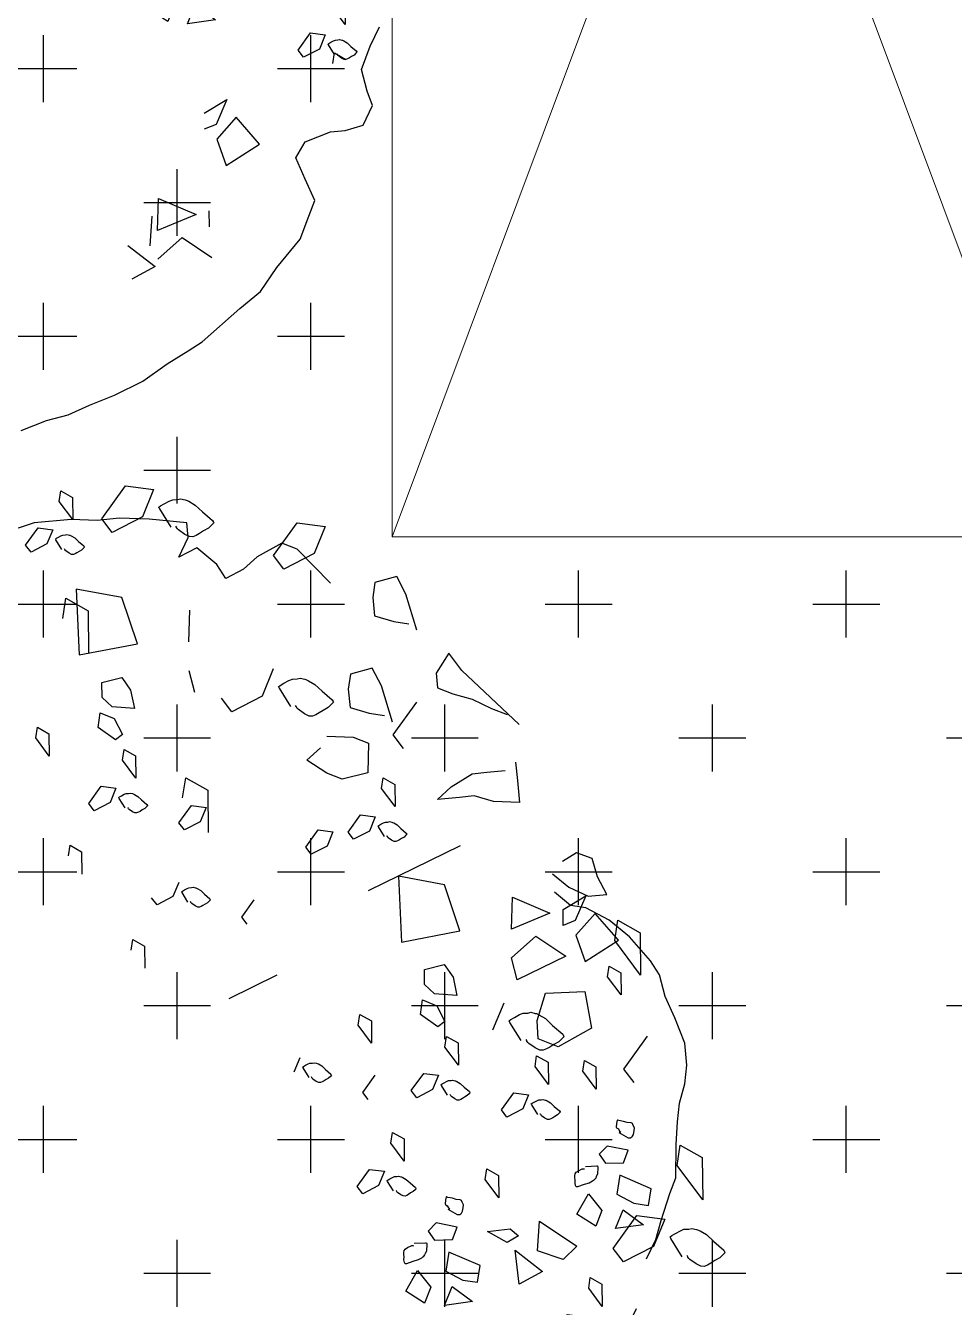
# Model space of a CAD drawing. Header units: metres. Extents: x 71066629 to 71645179, y 84793221 to 85208804.
# Drawn here: x 71286781 to 71292291, y 85117580 to 85125181 of the extents above; entities that cross this region are included whole.
import ezdxf

# ---------------------------------------------------------------- set-up
doc = ezdxf.new("R2010")
doc.units = ezdxf.units.M
doc.header["$LTSCALE"] = 1000
doc.layers.add('A_SITEP_PLANT', color=85, linetype='Continuous')
doc.layers.add('G-PLTG', color=105, linetype='Continuous')
doc.layers.add('G-PARG', color=35, linetype='Continuous', lineweight=13)

# ---------------------------------------------------------------- blocks, each defined once
blk = doc.blocks.new('A$C1F6C256B')
at = {"layer": 'A_SITEP_PLANT'}
for p, q in [((2401.5, 4975.2), (2407.9, 5017.7)), ((2401.5, 4975.2), (2407.9, 5017.7)), ((2407.9, 5017.7), (2453.7, 4991.5)), ((2407.9, 5017.7), (2453.7, 4991.5)), ((2570, 4906.8), (2663.7, 5037.1)), ((2570, 4906.8), (2663.7, 5037.1)), ((2663.7, 5037.1), (2774.4, 5022.2)), ((2663.7, 5037.1), (2774.4, 5022.2)), ((2774.4, 5022.2), (2730.3, 4915)), ((2774.4, 5022.2), (2730.3, 4915)), ((2454.9, 4903.8), (2401.5, 4975.2)), ((2454.9, 4903.8), (2401.5, 4975.2)), ((2453.7, 4991.5), (2454.9, 4903.8)), ((2453.7, 4991.5), (2454.9, 4903.8)), ((2268.6, 4803), (2317.7, 4871.6)), ((2268.6, 4803), (2317.7, 4871.6)), ((2317.7, 4871.6), (2376, 4863.6)), ((2317.7, 4871.6), (2376, 4863.6)), ((2610.8, 4853), (2570, 4906.8)), ((2610.8, 4853), (2570, 4906.8)), ((2730.3, 4915), (2610.8, 4853)), ((2730.3, 4915), (2610.8, 4853)), ((3249.2, 4761.2), (3342.7, 4891.5)), ((3249.2, 4761.2), (3342.7, 4891.5)), ((3342.7, 4891.5), (3453.4, 4876.6)), ((3342.7, 4891.5), (3453.4, 4876.6)), ((3453.4, 4876.6), (3409.5, 4769.4)), ((3453.4, 4876.6), (3409.5, 4769.4)), ((2376, 4863.6), (2352.9, 4807.3)), ((2376, 4863.6), (2352.9, 4807.3)), ((2290.1, 4775), (2268.6, 4803)), ((2290.1, 4775), (2268.6, 4803)), ((2352.9, 4807.3), (2290.1, 4775)), ((2352.9, 4807.3), (2290.1, 4775)), ((3409.5, 4769.4), (3289.7, 4707.8)), ((3409.5, 4769.4), (3289.7, 4707.8)), ((3289.7, 4707.8), (3249.2, 4761.2)), ((3289.7, 4707.8), (3249.2, 4761.2)), ((2468.5, 4628.5), (2480.3, 4368.5)), ((2649.6, 4595.2), (2468.5, 4628.5)), ((2468.5, 4628.5), (2480.3, 4368.5)), ((2649.6, 4595.2), (2468.5, 4628.5)), ((2416.1, 4512.4), (2428.2, 4592.6)), ((2416.1, 4512.4), (2428.2, 4592.6)), ((2428.2, 4592.6), (2515.3, 4543.4)), ((2428.2, 4592.6), (2515.3, 4543.4)), ((2710.6, 4412.9), (2649.6, 4595.2)), ((2710.6, 4412.9), (2649.6, 4595.2)), ((2515.3, 4543.4), (2517.6, 4376)), ((2515.3, 4543.4), (2517.6, 4376)), ((2914.4, 4419.9), (2918.3, 4545.5)), ((2914.4, 4419.9), (2918.3, 4545.5)), ((2480.3, 4368.5), (2710.6, 4412.9)), ((2480.3, 4368.5), (2710.6, 4412.9)), ((3247.7, 4313.1), (3203.5, 4205.8)), ((3247.7, 4313.1), (3203.5, 4205.8)), ((2570.4, 4260), (2649.2, 4279.8)), ((2570.4, 4260), (2649.2, 4279.8)), ((2571.4, 4200.7), (2570.4, 4260)), ((2571.4, 4200.7), (2570.4, 4260)), ((2649.2, 4279.8), (2683.9, 4229.6)), ((2649.2, 4279.8), (2683.9, 4229.6)), ((2938, 4219.7), (2915.5, 4306.3)), ((2938, 4219.7), (2915.5, 4306.3)), ((2683.9, 4229.6), (2699.3, 4156.6)), ((2683.9, 4229.6), (2699.3, 4156.6)), ((3203.5, 4205.8), (3084, 4143.9)), ((3203.5, 4205.8), (3084, 4143.9)), ((2611, 4163.3), (2571.4, 4200.7)), ((2611, 4163.3), (2571.4, 4200.7)), ((2699.3, 4156.6), (2611, 4163.3)), ((2699.3, 4156.6), (2611, 4163.3)), ((3084, 4143.9), (3043.2, 4197.7)), ((3084, 4143.9), (3043.2, 4197.7)), ((3722.5, 4052.1), (3815.9, 4182.3)), ((3722.5, 4052.1), (3815.9, 4182.3)), ((2555, 4081.9), (2562.8, 4140.1)), ((2555, 4081.9), (2562.8, 4140.1)), ((2562.8, 4140.1), (2619.2, 4116.8)), ((2562.8, 4140.1), (2619.2, 4116.8)), ((2619.2, 4116.8), (2651.5, 4054.2)), ((2619.2, 4116.8), (2651.5, 4054.2)), ((2308.6, 4040.5), (2314.9, 4082.6)), ((2308.6, 4040.5), (2314.9, 4082.6)), ((2314.9, 4082.6), (2360.8, 4056.6)), ((2314.9, 4082.6), (2360.8, 4056.6)), ((2360.8, 4056.6), (2361.9, 3968.7)), ((2360.8, 4056.6), (2361.9, 3968.7)), ((2623.5, 4032.8), (2555, 4081.9)), ((2623.5, 4032.8), (2555, 4081.9)), ((2651.5, 4054.2), (2623.5, 4032.8)), ((2651.5, 4054.2), (2623.5, 4032.8)), ((2361.9, 3968.7), (2308.6, 4040.5)), ((2361.9, 3968.7), (2308.6, 4040.5)), ((3763, 3998.6), (3722.5, 4052.1)), ((3763, 3998.6), (3722.5, 4052.1)), ((2651.4, 3953.2), (2657.9, 3995.3)), ((2651.4, 3953.2), (2657.9, 3995.3)), ((2704.8, 3881.6), (2651.4, 3953.2)), ((2704.8, 3881.6), (2651.4, 3953.2)), ((2657.9, 3995.3), (2703.6, 3969.5)), ((2657.9, 3995.3), (2703.6, 3969.5)), ((2703.6, 3969.5), (2704.8, 3881.6)), ((2703.6, 3969.5), (2704.8, 3881.6)), ((2889.3, 3803.2), (2901.5, 3883.4)), ((2889.3, 3803.2), (2901.5, 3883.4)), ((2901.5, 3883.4), (2988.6, 3834.2)), ((2901.5, 3883.4), (2988.6, 3834.2)), ((3676.6, 3840.2), (3683.1, 3882.8)), ((3676.6, 3840.2), (3683.1, 3882.8)), ((3683.1, 3882.8), (3728.9, 3856.5)), ((3683.1, 3882.8), (3728.9, 3856.5)), ((3728.9, 3856.5), (3730, 3768.8)), ((3728.9, 3856.5), (3730, 3768.8)), ((2518.5, 3781), (2567.7, 3849.4)), ((2518.5, 3781), (2567.7, 3849.4)), ((2567.7, 3849.4), (2625.8, 3841.6)), ((2567.7, 3849.4), (2625.8, 3841.6)), ((2625.8, 3841.6), (2602.7, 3785.3)), ((2625.8, 3841.6), (2602.7, 3785.3)), ((2988.6, 3834.2), (2990.9, 3666.8)), ((2988.6, 3834.2), (2990.9, 3666.8)), ((3730, 3768.8), (3676.6, 3840.2)), ((3730, 3768.8), (3676.6, 3840.2)), ((2539.9, 3752.8), (2518.5, 3781)), ((2539.9, 3752.8), (2518.5, 3781)), ((2602.7, 3785.3), (2539.9, 3752.8)), ((2602.7, 3785.3), (2539.9, 3752.8)), ((2875.1, 3704.6), (2924.2, 3773)), ((2875.1, 3704.6), (2924.2, 3773)), ((2924.2, 3773), (2982.3, 3765.2)), ((2924.2, 3773), (2982.3, 3765.2)), ((2982.3, 3765.2), (2959.3, 3708.9)), ((2982.3, 3765.2), (2959.3, 3708.9)), ((2896.4, 3676.6), (2875.1, 3704.6)), ((2896.4, 3676.6), (2875.1, 3704.6)), ((2959.3, 3708.9), (2896.4, 3676.6)), ((2959.3, 3708.9), (2896.4, 3676.6)), ((3543.7, 3668.1), (3592.8, 3736.7)), ((3543.7, 3668.1), (3592.8, 3736.7)), ((3592.8, 3736.7), (3651.2, 3728.7)), ((3592.8, 3736.7), (3651.2, 3728.7)), ((3651.2, 3728.7), (3628, 3672.4)), ((3651.2, 3728.7), (3628, 3672.4)), ((3376.8, 3608.9), (3425.9, 3677.3)), ((3376.8, 3608.9), (3425.9, 3677.3)), ((3425.9, 3677.3), (3484, 3669.5)), ((3425.9, 3677.3), (3484, 3669.5)), ((3484, 3669.5), (3460.9, 3613.1)), ((3484, 3669.5), (3460.9, 3613.1)), ((3565.2, 3640), (3543.7, 3668.1)), ((3565.2, 3640), (3543.7, 3668.1)), ((3628, 3672.4), (3565.2, 3640)), ((3628, 3672.4), (3565.2, 3640)), ((2437.7, 3574), (2444.1, 3616.1)), ((2437.7, 3574), (2444.1, 3616.1)), ((2444.1, 3616.1), (2489.8, 3590.2)), ((2444.1, 3616.1), (2489.8, 3590.2)), ((3398.1, 3580.8), (3376.8, 3608.9)), ((3398.1, 3580.8), (3376.8, 3608.9)), ((3460.9, 3613.1), (3398.1, 3580.8)), ((3460.9, 3613.1), (3398.1, 3580.8)), ((3987.2, 3613.9), (3623.4, 3436.5)), ((3987.2, 3613.9), (3623.4, 3436.5)), ((2489.8, 3590.2), (2491, 3502.3)), ((2489.8, 3590.2), (2491, 3502.3)), ((2874.3, 3469.3), (2851.1, 3413)), ((2874.3, 3469.3), (2851.1, 3413)), ((3924.7, 3460.3), (3743.6, 3493.6)), ((3924.7, 3460.3), (3743.6, 3493.6)), ((3743.6, 3493.6), (3755.4, 3233.5)), ((3743.6, 3493.6), (3755.4, 3233.5)), ((3985.7, 3278), (3924.7, 3460.3)), ((3985.7, 3278), (3924.7, 3460.3)), ((2788.4, 3380.5), (2767, 3408.7)), ((2788.4, 3380.5), (2767, 3408.7)), ((2851.1, 3413), (2788.4, 3380.5)), ((2851.1, 3413), (2788.4, 3380.5)), ((3123.6, 3332.3), (3172.7, 3400.7)), ((3123.6, 3332.3), (3172.7, 3400.7)), ((4189.5, 3284.9), (4193.4, 3410.6)), ((4189.5, 3284.9), (4193.4, 3410.6)), ((4193.4, 3410.6), (4342, 3347.6)), ((4193.4, 3410.6), (4342, 3347.6)), ((4393.8, 3362.6), (4484.4, 3416.5)), ((4393.8, 3362.6), (4484.4, 3416.5)), ((4484.4, 3416.5), (4442, 3318.2)), ((4484.4, 3416.5), (4442, 3318.2)), ((4342, 3347.6), (4189.5, 3284.9)), ((4342, 3347.6), (4189.5, 3284.9)), ((4394.2, 3299.5), (4393.8, 3362.6)), ((4394.2, 3299.5), (4393.8, 3362.6)), ((4520.9, 3346.6), (4444.4, 3260.2)), ((4520.9, 3346.6), (4444.4, 3260.2)), ((4613, 3240.4), (4520.9, 3346.6)), ((4613, 3240.4), (4520.9, 3346.6)), ((3144.9, 3304.3), (3123.6, 3332.3)), ((3144.9, 3304.3), (3123.6, 3332.3)), ((4442, 3318.2), (4394.2, 3299.5)), ((4442, 3318.2), (4394.2, 3299.5)), ((4598.9, 3239.3), (4611, 3319.5)), ((4598.9, 3239.3), (4611, 3319.5)), ((4611, 3319.5), (4698.4, 3269.9)), ((4611, 3319.5), (4698.4, 3269.9)), ((2686.2, 3201.7), (2692.5, 3243.8)), ((2686.2, 3201.7), (2692.5, 3243.8)), ((2692.5, 3243.8), (2738.3, 3217.9)), ((2692.5, 3243.8), (2738.3, 3217.9)), ((3755.4, 3233.5), (3985.7, 3278)), ((3755.4, 3233.5), (3985.7, 3278)), ((4190.6, 3171.3), (4286.9, 3257.1)), ((4190.6, 3171.3), (4286.9, 3257.1)), ((4286.9, 3257.1), (4404.3, 3177.9)), ((4286.9, 3257.1), (4404.3, 3177.9)), ((4444.4, 3260.2), (4481.4, 3156.2)), ((4444.4, 3260.2), (4481.4, 3156.2)), ((4698.4, 3269.9), (4700.5, 3102.5)), ((4698.4, 3269.9), (4700.5, 3102.5)), ((2738.3, 3217.9), (2739.5, 3130)), ((2738.3, 3217.9), (2739.5, 3130)), ((4481.4, 3156.2), (4613, 3240.4)), ((4481.4, 3156.2), (4613, 3240.4)), ((4700.5, 3102.5), (4598.9, 3239.3)), ((4700.5, 3102.5), (4598.9, 3239.3)), ((3845.6, 3125.1), (3924.3, 3144.8)), ((3845.6, 3125.1), (3924.3, 3144.8)), ((3924.3, 3144.8), (3959.1, 3094.6)), ((3924.3, 3144.8), (3959.1, 3094.6)), ((4213.1, 3084.7), (4190.6, 3171.3)), ((4213.1, 3084.7), (4190.6, 3171.3)), ((4404.3, 3177.9), (4213.1, 3084.7)), ((4404.3, 3177.9), (4213.1, 3084.7)), ((3262.6, 3102.3), (3071.6, 3009.1)), ((3262.6, 3102.3), (3071.6, 3009.1)), ((3846.6, 3065.7), (3845.6, 3125.1)), ((3846.6, 3065.7), (3845.6, 3125.1)), ((3959.1, 3094.6), (3974.5, 3021.7)), ((3959.1, 3094.6), (3974.5, 3021.7)), ((4569.7, 3095.9), (4576.2, 3138.2)), ((4569.7, 3095.9), (4576.2, 3138.2)), ((4623.1, 3024.3), (4569.7, 3095.9)), ((4623.1, 3024.3), (4569.7, 3095.9)), ((4576.2, 3138.2), (4621.9, 3112.4)), ((4576.2, 3138.2), (4621.9, 3112.4)), ((4621.9, 3112.4), (4623.1, 3024.3)), ((4621.9, 3112.4), (4623.1, 3024.3)), ((3886.2, 3028.3), (3846.6, 3065.7)), ((3886.2, 3028.3), (3846.6, 3065.7)), ((3830.1, 2946.9), (3837.9, 3005.2)), ((3830.1, 2946.9), (3837.9, 3005.2)), ((3837.9, 3005.2), (3894.3, 2981.8)), ((3837.9, 3005.2), (3894.3, 2981.8)), ((3974.5, 3021.7), (3886.2, 3028.3)), ((3974.5, 3021.7), (3886.2, 3028.3)), ((4159.4, 2992.1), (4115.2, 2884.9)), ((4159.4, 2992.1), (4115.2, 2884.9)), ((4291.5, 2923.5), (4324.4, 3031)), ((4291.5, 2923.5), (4324.4, 3031)), ((4324.4, 3031), (4479.9, 3037.7)), ((4324.4, 3031), (4479.9, 3037.7)), ((4479.9, 3037.7), (4505.9, 2892.5)), ((4479.9, 3037.7), (4505.9, 2892.5)), ((3583.7, 2905.6), (3590.1, 2947.7)), ((3583.7, 2905.6), (3590.1, 2947.7)), ((3590.1, 2947.7), (3635.9, 2921.7)), ((3590.1, 2947.7), (3635.9, 2921.7)), ((3898.7, 2897.9), (3830.1, 2946.9)), ((3898.7, 2897.9), (3830.1, 2946.9)), ((3894.3, 2981.8), (3926.6, 2919.2)), ((3894.3, 2981.8), (3926.6, 2919.2)), ((3637, 2833.8), (3583.7, 2905.6)), ((3637, 2833.8), (3583.7, 2905.6)), ((3635.9, 2921.7), (3637, 2833.8)), ((3635.9, 2921.7), (3637, 2833.8)), ((3926.6, 2919.2), (3898.7, 2897.9)), ((3926.6, 2919.2), (3898.7, 2897.9)), ((4295.7, 2851.5), (4291.5, 2923.5)), ((4295.7, 2851.5), (4291.5, 2923.5)), ((4505.9, 2892.5), (4374.2, 2818.8)), ((4505.9, 2892.5), (4374.2, 2818.8)), ((3926.6, 2818.3), (3933, 2860.4)), ((3926.6, 2818.3), (3933, 2860.4)), ((3933, 2860.4), (3978.7, 2834.5)), ((3933, 2860.4), (3978.7, 2834.5)), ((4374.2, 2818.8), (4295.7, 2851.5)), ((4374.2, 2818.8), (4295.7, 2851.5)), ((4634.1, 2731.1), (4727.6, 2861.4)), ((4634.1, 2731.1), (4727.6, 2861.4)), ((3979.9, 2746.7), (3926.6, 2818.3)), ((3979.9, 2746.7), (3926.6, 2818.3)), ((3978.7, 2834.5), (3979.9, 2746.7)), ((3978.7, 2834.5), (3979.9, 2746.7)), ((3352.9, 2775.8), (3329.8, 2719.5)), ((3352.9, 2775.8), (3329.8, 2719.5)), ((4283, 2741.8), (4289.5, 2783.9)), ((4283, 2741.8), (4289.5, 2783.9)), ((4336.4, 2670.4), (4283, 2741.8)), ((4336.4, 2670.4), (4283, 2741.8)), ((4289.5, 2783.9), (4335.2, 2758.1)), ((4289.5, 2783.9), (4335.2, 2758.1)), ((4335.2, 2758.1), (4336.4, 2670.4)), ((4335.2, 2758.1), (4336.4, 2670.4)), ((4471.7, 2723.2), (4478.1, 2765.5)), ((4471.7, 2723.2), (4478.1, 2765.5)), ((4478.1, 2765.5), (4523.8, 2739.7)), ((4478.1, 2765.5), (4523.8, 2739.7)), ((4523.8, 2739.7), (4524.9, 2651.8)), ((4523.8, 2739.7), (4524.9, 2651.8)), ((3602.2, 2638.8), (3651.3, 2707.2)), ((3602.2, 2638.8), (3651.3, 2707.2)), ((3793.7, 2646.1), (3842.8, 2714.5)), ((3793.7, 2646.1), (3842.8, 2714.5)), ((3842.8, 2714.5), (3901, 2706.7)), ((3842.8, 2714.5), (3901, 2706.7)), ((3901, 2706.7), (3877.8, 2650.4)), ((3901, 2706.7), (3877.8, 2650.4)), ((4524.9, 2651.8), (4471.7, 2723.2)), ((4524.9, 2651.8), (4471.7, 2723.2)), ((4674.7, 2677.7), (4634.1, 2731.1)), ((4674.7, 2677.7), (4634.1, 2731.1)), ((3623.5, 2610.8), (3602.2, 2638.8)), ((3623.5, 2610.8), (3602.2, 2638.8)), ((3815.1, 2617.9), (3793.7, 2646.1)), ((3815.1, 2617.9), (3793.7, 2646.1)), ((3877.8, 2650.4), (3815.1, 2617.9)), ((3877.8, 2650.4), (3815.1, 2617.9)), ((4150.2, 2569.7), (4199.3, 2638)), ((4150.2, 2569.7), (4199.3, 2638)), ((4199.3, 2638), (4257.5, 2630.2)), ((4199.3, 2638), (4257.5, 2630.2)), ((4257.5, 2630.2), (4234.4, 2573.9)), ((4257.5, 2630.2), (4234.4, 2573.9)), ((4171.5, 2541.6), (4150.2, 2569.7)), ((4171.5, 2541.6), (4150.2, 2569.7)), ((4234.4, 2573.9), (4171.5, 2541.6)), ((4234.4, 2573.9), (4171.5, 2541.6)), ((3712.9, 2439), (3719.2, 2481.1)), ((3712.9, 2439), (3719.2, 2481.1)), ((3766.2, 2367.4), (3712.9, 2439)), ((3766.2, 2367.4), (3712.9, 2439)), ((3719.2, 2481.1), (3765, 2455.3)), ((3719.2, 2481.1), (3765, 2455.3)), ((3765, 2455.3), (3766.2, 2367.4)), ((3765, 2455.3), (3766.2, 2367.4)), ((4568.1, 2426.8), (4536.9, 2394.6)), ((4568.1, 2426.8), (4536.9, 2394.6)), ((4536.9, 2394.6), (4562.1, 2359.3)), ((4536.9, 2394.6), (4562.1, 2359.3)), ((4651.7, 2410.6), (4568.1, 2426.8)), ((4651.7, 2410.6), (4568.1, 2426.8)), ((4633.5, 2361.1), (4651.7, 2410.6)), ((4633.5, 2361.1), (4651.7, 2410.6)), ((4844.9, 2350.6), (4857, 2430.8)), ((4844.9, 2350.6), (4857, 2430.8)), ((4857, 2430.8), (4944.2, 2381.6)), ((4857, 2430.8), (4944.2, 2381.6)), ((4944.2, 2381.6), (4946.5, 2214.2)), ((4944.2, 2381.6), (4946.5, 2214.2)), ((3580, 2266.6), (3629.1, 2335)), ((3580, 2266.6), (3629.1, 2335)), ((3629.1, 2335), (3687.4, 2327.2)), ((3629.1, 2335), (3687.4, 2327.2)), ((4086, 2294.6), (4092.5, 2336.7)), ((4086, 2294.6), (4092.5, 2336.7)), ((4092.5, 2336.7), (4138.2, 2310.9)), ((4092.5, 2336.7), (4138.2, 2310.9)), ((4562.1, 2359.3), (4633.5, 2361.1)), ((4562.1, 2359.3), (4633.5, 2361.1)), ((4946.5, 2214.2), (4844.9, 2350.6)), ((4946.5, 2214.2), (4844.9, 2350.6)), ((3687.4, 2327.2), (3664.1, 2270.7)), ((3687.4, 2327.2), (3664.1, 2270.7)), ((4139.3, 2222.8), (4086, 2294.6)), ((4139.3, 2222.8), (4086, 2294.6)), ((4138.2, 2310.9), (4139.3, 2222.8)), ((4138.2, 2310.9), (4139.3, 2222.8)), ((4619, 2311.5), (4606.4, 2236.8)), ((4619, 2311.5), (4606.4, 2236.8)), ((4742.8, 2258.4), (4619, 2311.5)), ((4742.8, 2258.4), (4619, 2311.5)), ((3601.5, 2238.6), (3580, 2266.6)), ((3601.5, 2238.6), (3580, 2266.6)), ((3664.1, 2270.7), (3601.5, 2238.6)), ((3664.1, 2270.7), (3601.5, 2238.6)), ((4448.2, 2157.2), (4494.8, 2238.3)), ((4448.2, 2157.2), (4494.8, 2238.3)), ((4494.8, 2238.3), (4547.8, 2172.9)), ((4494.8, 2238.3), (4547.8, 2172.9)), ((4606.4, 2236.8), (4674.4, 2201.2)), ((4606.4, 2236.8), (4674.4, 2201.2)), ((4731.4, 2192.5), (4742.8, 2258.4)), ((4731.4, 2192.5), (4742.8, 2258.4)), ((4674.4, 2201.2), (4731.4, 2192.5)), ((4674.4, 2201.2), (4731.4, 2192.5)), ((4292.9, 2012.8), (4301.1, 2130.5)), ((4292.9, 2012.8), (4301.1, 2130.5)), ((4301.1, 2130.5), (4447.9, 2031.3)), ((4301.1, 2130.5), (4447.9, 2031.3)), ((4523.1, 2110), (4448.2, 2157.2)), ((4523.1, 2110), (4448.2, 2157.2)), ((4547.8, 2172.9), (4523.1, 2110)), ((4547.8, 2172.9), (4523.1, 2110)), ((4547.8, 2172.9), (4547.8, 2172.9)), ((4547.8, 2172.9), (4547.8, 2172.9)), ((4591.8, 2022.2), (4685.3, 2152.5)), ((4591.8, 2022.2), (4685.3, 2152.5)), ((4601.4, 2100.9), (4631.8, 2175.4)), ((4601.4, 2100.9), (4631.8, 2175.4)), ((4631.8, 2175.4), (4712.5, 2116.2)), ((4631.8, 2175.4), (4712.5, 2116.2)), ((4685.3, 2152.5), (4796.4, 2137.7)), ((4685.3, 2152.5), (4796.4, 2137.7)), ((4796.4, 2137.7), (4752.1, 2030)), ((4796.4, 2137.7), (4752.1, 2030)), ((3891.7, 2123.2), (3860.5, 2090.8)), ((3891.7, 2123.2), (3860.5, 2090.8)), ((3860.5, 2090.8), (3885.6, 2055.5)), ((3860.5, 2090.8), (3885.6, 2055.5)), ((3975.2, 2107), (3891.7, 2123.2)), ((3975.2, 2107), (3891.7, 2123.2)), ((3957.1, 2057.5), (3975.2, 2107)), ((3957.1, 2057.5), (3975.2, 2107)), ((4095.5, 2088.8), (4184.2, 2099.3)), ((4095.5, 2088.8), (4184.2, 2099.3)), ((4172.3, 2046), (4095.5, 2088.8)), ((4172.3, 2046), (4095.5, 2088.8)), ((4184.2, 2099.3), (4217.6, 2072.7)), ((4184.2, 2099.3), (4217.6, 2072.7)), ((4712.5, 2116.2), (4601.4, 2100.9)), ((4712.5, 2116.2), (4601.4, 2100.9)), ((3885.6, 2055.5), (3957.1, 2057.5)), ((3885.6, 2055.5), (3957.1, 2057.5)), ((4217.6, 2072.7), (4172.3, 2046)), ((4217.6, 2072.7), (4172.3, 2046)), ((4447.9, 2031.3), (4394.8, 1979.1)), ((4447.9, 2031.3), (4394.8, 1979.1)), ((4752.1, 2030), (4632.7, 1968.9)), ((4752.1, 2030), (4632.7, 1968.9)), ((3942.6, 2007.7), (3930, 1932.8)), ((3942.6, 2007.7), (3930, 1932.8)), ((4066.4, 1954.6), (3942.6, 2007.7)), ((4066.4, 1954.6), (3942.6, 2007.7)), ((4204.6, 2015), (4313.3, 1931)), ((4221, 1881.2), (4204.6, 2015)), ((4204.6, 2015), (4313.3, 1931)), ((4221, 1881.2), (4204.6, 2015)), ((4394.8, 1979.1), (4292.9, 2012.8)), ((4394.8, 1979.1), (4292.9, 2012.8)), ((4632.7, 1968.9), (4591.8, 2022.2)), ((4632.7, 1968.9), (4591.8, 2022.2)), ((3771.8, 1853.6), (3818.5, 1934.7)), ((3771.8, 1853.6), (3818.5, 1934.7)), ((3818.5, 1934.7), (3871.4, 1869.1)), ((3818.5, 1934.7), (3871.4, 1869.1)), ((3930, 1932.8), (3998, 1897.4)), ((3930, 1932.8), (3998, 1897.4)), ((4055, 1888.9), (4066.4, 1954.6)), ((4055, 1888.9), (4066.4, 1954.6)), ((4313.3, 1931), (4221, 1881.2)), ((4313.3, 1931), (4221, 1881.2)), ((3998, 1897.4), (4055, 1888.9)), ((3998, 1897.4), (4055, 1888.9)), ((4495.3, 1864.8), (4501.7, 1907.1)), ((4495.3, 1864.8), (4501.7, 1907.1)), ((4501.7, 1907.1), (4547.5, 1881.3)), ((4501.7, 1907.1), (4547.5, 1881.3)), ((4547.5, 1881.3), (4548.7, 1793.4)), ((4547.5, 1881.3), (4548.7, 1793.4)), ((3846.6, 1806.2), (3771.8, 1853.6)), ((3846.6, 1806.2), (3771.8, 1853.6)), ((3871.4, 1869.1), (3846.6, 1806.2)), ((3871.4, 1869.1), (3846.6, 1806.2)), ((3871.4, 1869.1), (3871.4, 1869.1)), ((3871.4, 1869.1), (3871.4, 1869.1)), ((3925, 1797.1), (3955.4, 1871.6)), ((3925, 1797.1), (3955.4, 1871.6)), ((3955.4, 1871.6), (4036.1, 1812.6)), ((3955.4, 1871.6), (4036.1, 1812.6)), ((4548.7, 1793.4), (4495.3, 1864.8)), ((4548.7, 1793.4), (4495.3, 1864.8)), ((4036.1, 1812.6), (3925, 1797.1)), ((4036.1, 1812.6), (3925, 1797.1)), ((4362.4, 1692.7), (4411.4, 1761.2)), ((4362.4, 1692.7), (4411.4, 1761.2)), ((4411.4, 1761.2), (4469.8, 1753.5)), ((4411.4, 1761.2), (4469.8, 1753.5)), ((4469.8, 1753.5), (4446.6, 1696.9)), ((4469.8, 1753.5), (4446.6, 1696.9)), ((4383.8, 1664.8), (4362.4, 1692.7)), ((4383.8, 1664.8), (4362.4, 1692.7)), ((4446.6, 1696.9), (4383.8, 1664.8)), ((4446.6, 1696.9), (4383.8, 1664.8)), ((4499.6, 1639.2), (4505.9, 1681.4)), ((4499.6, 1639.2), (4505.9, 1681.4)), ((4505.9, 1681.4), (4551.7, 1655.5)), ((4505.9, 1681.4), (4551.7, 1655.5)), ((3990.5, 1442.9), (4081.2, 1496.7)), ((3990.5, 1442.9), (4081.2, 1496.7)), ((4081.2, 1496.7), (4038.7, 1398.3)), ((4081.2, 1496.7), (4038.7, 1398.3)), ((4117.6, 1427.1), (4041.2, 1340.6)), ((4117.6, 1427.1), (4041.2, 1340.6)), ((4209.7, 1320.5), (4117.6, 1427.1)), ((4209.7, 1320.5), (4117.6, 1427.1)), ((4038.7, 1398.3), (3991, 1379.8)), ((4038.7, 1398.3), (3991, 1379.8)), ((4041.2, 1340.6), (4078, 1236.4)), ((4041.2, 1340.6), (4078, 1236.4)), ((4078, 1236.4), (4209.7, 1320.5)), ((4078, 1236.4), (4209.7, 1320.5)), ((3807, 980), (3810.7, 1105.8)), ((3807, 980), (3810.7, 1105.8)), ((3810.7, 1105.8), (3959.4, 1042.8)), ((3810.7, 1105.8), (3959.4, 1042.8)), ((3776.8, 918.4), (3785, 1036.1)), ((3776.8, 918.4), (3785, 1036.1)), ((3959.4, 1042.8), (3807, 980)), ((3959.4, 1042.8), (3807, 980)), ((4011.7, 994.5), (4011.2, 1057.6)), ((4011.7, 994.5), (4011.2, 1057.6)), ((3688.5, 920.6), (3797.3, 836.6)), ((3688.5, 920.6), (3797.3, 836.6)), ((3808, 866.4), (3904.2, 952.1)), ((3808, 866.4), (3904.2, 952.1)), ((3904.2, 952.1), (4021.7, 872.9)), ((3904.2, 952.1), (4021.7, 872.9)), ((3797.3, 836.6), (3705, 786.8)), ((3797.3, 836.6), (3705, 786.8))]:
    blk.add_line(p, q, dxfattribs=at)
for points in [[(2843.8, 4873.8), (2798.7, 4946), (2797, 4949.3), (2795.2, 4952.2), (2802, 4957.5), (2816.8, 4965.9), (2836.3, 4976.7), (2850.6, 4982.3), (2869.4, 4983.1), (2881.7, 4985.8), (2899.2, 4981.8), (2904, 4980.7), (2913.9, 4975.9), (2939.6, 4961.1), (2967.9, 4934.2), (3008.1, 4899.6), (3011.3, 4893.4), (3012.9, 4890.5), (3005.6, 4882.8), (2991.6, 4869.5), (2972.1, 4858.7), (2956.7, 4848.3), (2943.2, 4841.2), (2930.4, 4836.1), (2916.9, 4836.3), (2898.1, 4845.2), (2873.2, 4862.8), (2869.2, 4866.6), (2865.9, 4872.1), (2865.2, 4874), (2862.6, 4878.3)], [(2843.8, 4873.8), (2798.7, 4946), (2797, 4949.3), (2795.2, 4952.2), (2802, 4957.5), (2816.8, 4965.9), (2836.3, 4976.7), (2850.6, 4982.3), (2869.4, 4983.1), (2881.7, 4985.8), (2899.2, 4981.8), (2904, 4980.7), (2913.9, 4975.9), (2939.6, 4961.1), (2967.9, 4934.2), (3008.1, 4899.6), (3011.3, 4893.4), (3012.9, 4890.5), (3005.6, 4882.8), (2991.6, 4869.5), (2972.1, 4858.7), (2956.7, 4848.3), (2943.2, 4841.2), (2930.4, 4836.1), (2916.9, 4836.3), (2898.1, 4845.2), (2873.2, 4862.8), (2869.2, 4866.6), (2865.9, 4872.1), (2865.2, 4874), (2862.6, 4878.3)], [(3473.8, 4652.9), (3408.4, 4719.8), (3342.9, 4787), (3281.7, 4810.3), (3184, 4756.5), (3130, 4707.1), (3060, 4670.8), (3025.2, 4726.1), (2945.1, 4791.8), (2875, 4755.6), (2911.6, 4832.6), (2905.9, 4890.9), (2757.2, 4905.8), (2639.2, 4908.7), (2551.8, 4900), (2448.4, 4904.6), (2302.6, 4890.2), (2174.3, 4848.2)], [(2412.3, 4785.9), (2388.6, 4823.6), (2387.7, 4825.3), (2386.9, 4826.9), (2390.4, 4829.8), (2398.3, 4834), (2408.4, 4839.7), (2416, 4842.7), (2425.9, 4843), (2432.2, 4844.5), (2441.5, 4842.6), (2443.8, 4841.8), (2449.2, 4839.7), (2462.7, 4831.7), (2477.6, 4817.4), (2498.7, 4799.3), (2500.3, 4796.4), (2501.2, 4794.6), (2497.4, 4790.4), (2490.1, 4783.4), (2479.8, 4777.8), (2471.6, 4772.3), (2464.6, 4768.6), (2457.9, 4765.9), (2450.6, 4766), (2440.9, 4770.9), (2427.8, 4779.9), (2425.8, 4781.9), (2423.9, 4785.2), (2423.6, 4785.8), (2422.3, 4788.1)], [(2412.3, 4785.9), (2388.6, 4823.6), (2387.7, 4825.3), (2386.9, 4826.9), (2390.4, 4829.8), (2398.3, 4834), (2408.4, 4839.7), (2416, 4842.7), (2425.9, 4843), (2432.2, 4844.5), (2441.5, 4842.6), (2443.8, 4841.8), (2449.2, 4839.7), (2462.7, 4831.7), (2477.6, 4817.4), (2498.7, 4799.3), (2500.3, 4796.4), (2501.2, 4794.6), (2497.4, 4790.4), (2490.1, 4783.4), (2479.8, 4777.8), (2471.6, 4772.3), (2464.6, 4768.6), (2457.9, 4765.9), (2450.6, 4766), (2440.9, 4770.9), (2427.8, 4779.9), (2425.8, 4781.9), (2423.9, 4785.2), (2423.6, 4785.8), (2422.3, 4788.1)], [(3816, 4465.9), (3772.4, 4608.7), (3736.1, 4678.8), (3650.2, 4655.5), (3641.3, 4595.8), (3648.5, 4522.8), (3724.3, 4501), (3784, 4492.1)], [(3816, 4465.9), (3772.4, 4608.7), (3736.1, 4678.8), (3650.2, 4655.5), (3641.3, 4595.8), (3648.5, 4522.8), (3724.3, 4501), (3784, 4492.1)], [(4220.7, 4093.8), (3993.6, 4306.9), (3942.7, 4375.5), (3891.6, 4296.8), (3897.4, 4238.5), (3958.5, 4215.2), (4034.3, 4193.1), (4111.4, 4156.6), (4172.6, 4133.3)], [(4220.7, 4093.8), (3993.6, 4306.9), (3942.7, 4375.5), (3891.6, 4296.8), (3897.4, 4238.5), (3958.5, 4215.2), (4034.3, 4193.1), (4111.4, 4156.6), (4172.6, 4133.3)], [(3719.4, 4103.1), (3675.8, 4246.1), (3639.5, 4316), (3553.6, 4292.9), (3544.7, 4233.1), (3551.9, 4160.2), (3627.6, 4138.4), (3687.4, 4129.5)], [(3719.4, 4103.1), (3675.8, 4246.1), (3639.5, 4316), (3553.6, 4292.9), (3544.7, 4233.1), (3551.9, 4160.2), (3627.6, 4138.4), (3687.4, 4129.5)], [(3317.1, 4164.6), (3272, 4236.8), (3270.3, 4240.2), (3268.5, 4243.1), (3275.3, 4248.4), (3290, 4256.8), (3309.6, 4267.6), (3323.9, 4273.2), (3342.7, 4273.9), (3354.9, 4276.7), (3372.5, 4272.6), (3377.2, 4271.5), (3387.1, 4266.7), (3412.9, 4251.9), (3441.2, 4225.1), (3481.4, 4190.5), (3484.5, 4184.2), (3486.1, 4181.3), (3478.8, 4173.7), (3464.9, 4160.3), (3445.3, 4149.5), (3430, 4139.2), (3416.4, 4132), (3403.6, 4126.9), (3390.1, 4127.1), (3371.3, 4136.1), (3346.5, 4153.6), (3342.4, 4157.5), (3339.2, 4163), (3338.4, 4164.8), (3335.9, 4169.2)], [(3317.1, 4164.6), (3272, 4236.8), (3270.3, 4240.2), (3268.5, 4243.1), (3275.3, 4248.4), (3290, 4256.8), (3309.6, 4267.6), (3323.9, 4273.2), (3342.7, 4273.9), (3354.9, 4276.7), (3372.5, 4272.6), (3377.2, 4271.5), (3387.1, 4266.7), (3412.9, 4251.9), (3441.2, 4225.1), (3481.4, 4190.5), (3484.5, 4184.2), (3486.1, 4181.3), (3478.8, 4173.7), (3464.9, 4160.3), (3445.3, 4149.5), (3430, 4139.2), (3416.4, 4132), (3403.6, 4126.9), (3390.1, 4127.1), (3371.3, 4136.1), (3346.5, 4153.6), (3342.4, 4157.5), (3339.2, 4163), (3338.4, 4164.8), (3335.9, 4169.2)], [(3460, 4048.1), (3563.4, 4043.6), (3624.6, 4020.3), (3621.6, 3902.2), (3521, 3877.5), (3459.9, 3901), (3381.2, 3952.1), (3435.2, 4001.6)], [(3460, 4048.1), (3563.4, 4043.6), (3624.6, 4020.3), (3621.6, 3902.2), (3521, 3877.5), (3459.9, 3901), (3381.2, 3952.1), (3435.2, 4001.6)], [(4206, 3945.2), (4213.2, 3872.5), (4221.8, 3784.9), (4118.3, 3789.5), (4042.6, 3811.3), (3984.3, 3805.6), (3896.9, 3796.9), (3950.9, 3846.6), (4033.9, 3898.9), (4092.2, 3904.7), (4165, 3911.8)], [(4206, 3945.2), (4213.2, 3872.5), (4221.8, 3784.9), (4118.3, 3789.5), (4042.6, 3811.3), (3984.3, 3805.6), (3896.9, 3796.9), (3950.9, 3846.6), (4033.9, 3898.9), (4092.2, 3904.7), (4165, 3911.8)], [(2662.3, 3763.7), (2638.6, 3801.6), (2637.7, 3803.3), (2636.8, 3804.9), (2640.3, 3807.7), (2648.1, 3812.1), (2658.4, 3817.7), (2665.9, 3820.7), (2675.7, 3821.1), (2682.2, 3822.5), (2691.4, 3820.4), (2693.9, 3819.8), (2699.1, 3817.3), (2712.6, 3809.5), (2727.4, 3795.4), (2748.5, 3777.3), (2750.2, 3774), (2751, 3772.5), (2747.2, 3768.4), (2739.9, 3761.4), (2729.6, 3755.8), (2721.6, 3750.3), (2714.5, 3746.6), (2707.7, 3743.9), (2700.6, 3744), (2690.8, 3748.7), (2677.7, 3757.9), (2675.6, 3759.9), (2673.9, 3762.8), (2673.5, 3763.8), (2672.2, 3766.1)], [(2662.3, 3763.7), (2638.6, 3801.6), (2637.7, 3803.3), (2636.8, 3804.9), (2640.3, 3807.7), (2648.1, 3812.1), (2658.4, 3817.7), (2665.9, 3820.7), (2675.7, 3821.1), (2682.2, 3822.5), (2691.4, 3820.4), (2693.9, 3819.8), (2699.1, 3817.3), (2712.6, 3809.5), (2727.4, 3795.4), (2748.5, 3777.3), (2750.2, 3774), (2751, 3772.5), (2747.2, 3768.4), (2739.9, 3761.4), (2729.6, 3755.8), (2721.6, 3750.3), (2714.5, 3746.6), (2707.7, 3743.9), (2700.6, 3744), (2690.8, 3748.7), (2677.7, 3757.9), (2675.6, 3759.9), (2673.9, 3762.8), (2673.5, 3763.8), (2672.2, 3766.1)], [(3687.5, 3650.9), (3663.7, 3688.6), (3662.8, 3690.4), (3662.1, 3691.9), (3665.5, 3694.9), (3673.4, 3699.1), (3683.6, 3704.8), (3691.2, 3707.7), (3701, 3708.1), (3707.4, 3709.5), (3716.7, 3707.6), (3719, 3706.8), (3724.3, 3704.7), (3737.9, 3696.8), (3752.7, 3682.5), (3773.9, 3664.3), (3775.5, 3661.4), (3776.3, 3659.7), (3772.5, 3655.5), (3765.2, 3648.5), (3754.9, 3642.8), (3746.8, 3637.4), (3739.8, 3633.6), (3733, 3630.9), (3725.8, 3631), (3716.1, 3635.9), (3702.9, 3645), (3700.9, 3647), (3699.1, 3650.2), (3698.7, 3650.8), (3697.5, 3653.1)], [(3687.5, 3650.9), (3663.7, 3688.6), (3662.8, 3690.4), (3662.1, 3691.9), (3665.5, 3694.9), (3673.4, 3699.1), (3683.6, 3704.8), (3691.2, 3707.7), (3701, 3708.1), (3707.4, 3709.5), (3716.7, 3707.6), (3719, 3706.8), (3724.3, 3704.7), (3737.9, 3696.8), (3752.7, 3682.5), (3773.9, 3664.3), (3775.5, 3661.4), (3776.3, 3659.7), (3772.5, 3655.5), (3765.2, 3648.5), (3754.9, 3642.8), (3746.8, 3637.4), (3739.8, 3633.6), (3733, 3630.9), (3725.8, 3631), (3716.1, 3635.9), (3702.9, 3645), (3700.9, 3647), (3699.1, 3650.2), (3698.7, 3650.8), (3697.5, 3653.1)], [(4352.6, 3503.7), (4416.7, 3451.1), (4493.8, 3414.6), (4566.7, 3421.8), (4530.3, 3491.7), (4508.6, 3563.2), (4447.4, 3586.5), (4392, 3551.7)], [(4352.6, 3503.7), (4416.7, 3451.1), (4493.8, 3414.6), (4566.7, 3421.8), (4530.3, 3491.7), (4508.6, 3563.2), (4447.4, 3586.5), (4392, 3551.7)], [(2910.7, 3391.4), (2887.1, 3429.3), (2886.2, 3431), (2885.2, 3432.6), (2888.8, 3435.3), (2896.5, 3439.8), (2906.8, 3445.4), (2914.3, 3448.4), (2924.2, 3448.8), (2930.6, 3450.2), (2939.8, 3448.1), (2942.3, 3447.5), (2947.5, 3445), (2961, 3437.2), (2975.9, 3423.1), (2997, 3405), (2998.6, 3401.7), (2999.5, 3400.2), (2995.7, 3396.1), (2988.4, 3389.1), (2978.1, 3383.5), (2970, 3378), (2962.9, 3374.3), (2956.2, 3371.6), (2949.1, 3371.7), (2939.2, 3376.4), (2926.2, 3385.6), (2924.1, 3387.6), (2922.4, 3390.5), (2922, 3391.5), (2920.6, 3393.8)], [(2910.7, 3391.4), (2887.1, 3429.3), (2886.2, 3431), (2885.2, 3432.6), (2888.8, 3435.3), (2896.5, 3439.8), (2906.8, 3445.4), (2914.3, 3448.4), (2924.2, 3448.8), (2930.6, 3450.2), (2939.8, 3448.1), (2942.3, 3447.5), (2947.5, 3445), (2961, 3437.2), (2975.9, 3423.1), (2997, 3405), (2998.6, 3401.7), (2999.5, 3400.2), (2995.7, 3396.1), (2988.4, 3389.1), (2978.1, 3383.5), (2970, 3378), (2962.9, 3374.3), (2956.2, 3371.6), (2949.1, 3371.7), (2939.2, 3376.4), (2926.2, 3385.6), (2924.1, 3387.6), (2922.4, 3390.5), (2922, 3391.5), (2920.6, 3393.8)], [(4723.9, 1980.6), (4760.4, 2057.6), (4782.3, 2133.4), (4815.9, 2239.7), (4839.3, 2300.9), (4841, 2433.6), (4846.9, 2522.4), (4854.2, 2596.8), (4876.1, 2672.4), (4883.6, 2746.8), (4874.9, 2834.2), (4835.7, 2933.3), (4797.9, 3018), (4774.7, 3103.9), (4739.8, 3159.3), (4656.8, 3254.1), (4576.7, 3319.8), (4483.5, 3369.3), (4423.9, 3378.2), (4359.8, 3430.7)], [(4723.9, 1980.6), (4760.4, 2057.6), (4782.3, 2133.4), (4815.9, 2239.7), (4839.3, 2300.9), (4841, 2433.6), (4846.9, 2522.4), (4854.2, 2596.8), (4876.1, 2672.4), (4883.6, 2746.8), (4874.9, 2834.2), (4835.7, 2933.3), (4797.9, 3018), (4774.7, 3103.9), (4739.8, 3159.3), (4656.8, 3254.1), (4576.7, 3319.8), (4483.5, 3369.3), (4423.9, 3378.2), (4359.8, 3430.7)], [(4228.8, 2843.7), (4183.7, 2915.9), (4182, 2919.2), (4180.1, 2922.1), (4186.9, 2927.4), (4201.7, 2935.8), (4221.3, 2946.6), (4235.6, 2952.2), (4254.4, 2952.9), (4266.6, 2955.7), (4284.2, 2951.7), (4288.9, 2950.6), (4298.8, 2945.8), (4324.6, 2931), (4352.8, 2904.1), (4393.1, 2869.5), (4396.2, 2863.3), (4397.8, 2860.4), (4390.5, 2852.7), (4376.6, 2839.4), (4357, 2828.6), (4341.7, 2818.2), (4328.1, 2811.1), (4315.3, 2806), (4301.8, 2806.2), (4283, 2815.1), (4258.2, 2832.7), (4254.1, 2836.5), (4250.9, 2842), (4250.1, 2843.8), (4247.6, 2848.2)], [(4228.8, 2843.7), (4183.7, 2915.9), (4182, 2919.2), (4180.1, 2922.1), (4186.9, 2927.4), (4201.7, 2935.8), (4221.3, 2946.6), (4235.6, 2952.2), (4254.4, 2952.9), (4266.6, 2955.7), (4284.2, 2951.7), (4288.9, 2950.6), (4298.8, 2945.8), (4324.6, 2931), (4352.8, 2904.1), (4393.1, 2869.5), (4396.2, 2863.3), (4397.8, 2860.4), (4390.5, 2852.7), (4376.6, 2839.4), (4357, 2828.6), (4341.7, 2818.2), (4328.1, 2811.1), (4315.3, 2806), (4301.8, 2806.2), (4283, 2815.1), (4258.2, 2832.7), (4254.1, 2836.5), (4250.9, 2842), (4250.1, 2843.8), (4247.6, 2848.2)], [(3389.4, 2697.9), (3365.7, 2735.8), (3364.8, 2737.5), (3363.9, 2739.1), (3367.4, 2741.8), (3375.2, 2746.3), (3385.4, 2751.9), (3392.9, 2754.9), (3402.8, 2755.3), (3409.3, 2756.7), (3418.5, 2754.6), (3421, 2754), (3426.2, 2751.5), (3439.7, 2743.7), (3454.5, 2729.6), (3475.6, 2711.5), (3477.3, 2708.2), (3478.1, 2706.7), (3474.3, 2702.6), (3467, 2695.6), (3456.7, 2690), (3448.7, 2684.5), (3441.5, 2680.8), (3434.8, 2678.1), (3427.7, 2678.2), (3417.9, 2682.9), (3404.8, 2692.1), (3402.7, 2694.1), (3401, 2697), (3400.6, 2698), (3399.3, 2700.3)], [(3389.4, 2697.9), (3365.7, 2735.8), (3364.8, 2737.5), (3363.9, 2739.1), (3367.4, 2741.8), (3375.2, 2746.3), (3385.4, 2751.9), (3392.9, 2754.9), (3402.8, 2755.3), (3409.3, 2756.7), (3418.5, 2754.6), (3421, 2754), (3426.2, 2751.5), (3439.7, 2743.7), (3454.5, 2729.6), (3475.6, 2711.5), (3477.3, 2708.2), (3478.1, 2706.7), (3474.3, 2702.6), (3467, 2695.6), (3456.7, 2690), (3448.7, 2684.5), (3441.5, 2680.8), (3434.8, 2678.1), (3427.7, 2678.2), (3417.9, 2682.9), (3404.8, 2692.1), (3402.7, 2694.1), (3401, 2697), (3400.6, 2698), (3399.3, 2700.3)], [(3937.4, 2628.7), (3913.7, 2666.7), (3912.9, 2668.4), (3911.9, 2669.9), (3915.5, 2672.7), (3923.2, 2677.1), (3933.5, 2682.8), (3941, 2685.7), (3950.9, 2686.1), (3957.3, 2687.6), (3966.5, 2685.4), (3969, 2684.9), (3974.2, 2682.4), (3987.7, 2674.6), (4002.6, 2660.5), (4023.7, 2642.3), (4025.3, 2639), (4026.2, 2637.5), (4022.3, 2633.5), (4015, 2626.5), (4004.8, 2620.8), (3996.7, 2615.4), (3989.6, 2611.6), (3982.9, 2609), (3975.8, 2609.1), (3965.9, 2613.8), (3952.9, 2623), (3950.7, 2625), (3949, 2627.9), (3948.6, 2628.8), (3947.3, 2631.1)], [(3937.4, 2628.7), (3913.7, 2666.7), (3912.9, 2668.4), (3911.9, 2669.9), (3915.5, 2672.7), (3923.2, 2677.1), (3933.5, 2682.8), (3941, 2685.7), (3950.9, 2686.1), (3957.3, 2687.6), (3966.5, 2685.4), (3969, 2684.9), (3974.2, 2682.4), (3987.7, 2674.6), (4002.6, 2660.5), (4023.7, 2642.3), (4025.3, 2639), (4026.2, 2637.5), (4022.3, 2633.5), (4015, 2626.5), (4004.8, 2620.8), (3996.7, 2615.4), (3989.6, 2611.6), (3982.9, 2609), (3975.8, 2609.1), (3965.9, 2613.8), (3952.9, 2623), (3950.7, 2625), (3949, 2627.9), (3948.6, 2628.8), (3947.3, 2631.1)], [(4294, 2552.3), (4270.2, 2590.2), (4269.2, 2591.9), (4268.4, 2593.5), (4271.9, 2596.2), (4279.7, 2600.7), (4290, 2606.3), (4297.5, 2609.3), (4307.3, 2609.7), (4313.8, 2611.1), (4323.1, 2609), (4325.5, 2608.4), (4330.8, 2606.1), (4344.2, 2598.3), (4359.1, 2584), (4380.2, 2565.9), (4381.9, 2562.6), (4382.6, 2561.3), (4378.8, 2557), (4371.5, 2550), (4361.4, 2544.4), (4353.2, 2538.9), (4346.1, 2535.2), (4339.4, 2532.5), (4332.2, 2532.6), (4322.4, 2537.3), (4309.3, 2546.5), (4307.2, 2548.5), (4305.6, 2551.8), (4305.1, 2552.4), (4303.8, 2554.7)], [(4294, 2552.3), (4270.2, 2590.2), (4269.2, 2591.9), (4268.4, 2593.5), (4271.9, 2596.2), (4279.7, 2600.7), (4290, 2606.3), (4297.5, 2609.3), (4307.3, 2609.7), (4313.8, 2611.1), (4323.1, 2609), (4325.5, 2608.4), (4330.8, 2606.1), (4344.2, 2598.3), (4359.1, 2584), (4380.2, 2565.9), (4381.9, 2562.6), (4382.6, 2561.3), (4378.8, 2557), (4371.5, 2550), (4361.4, 2544.4), (4353.2, 2538.9), (4346.1, 2535.2), (4339.4, 2532.5), (4332.2, 2532.6), (4322.4, 2537.3), (4309.3, 2546.5), (4307.2, 2548.5), (4305.6, 2551.8), (4305.1, 2552.4), (4303.8, 2554.7)], [(4614.9, 2481.2), (4652, 2459.8), (4657.3, 2459.7), (4660.9, 2459.7), (4662.6, 2460.5), (4666.4, 2463.1), (4668.2, 2465.7), (4672.8, 2472.8), (4675.8, 2487), (4676.1, 2498.6), (4671.8, 2508.5), (4668.5, 2515.7), (4663.2, 2518.6), (4648.1, 2519.7), (4633, 2524.7), (4614.2, 2527.7), (4609.8, 2529.7), (4608, 2529.7), (4605, 2516.3), (4603.8, 2502), (4605.5, 2499.3), (4612.6, 2494.8), (4617.7, 2486.4), (4623, 2481.8)], [(4614.9, 2481.2), (4652, 2459.8), (4657.3, 2459.7), (4660.9, 2459.7), (4662.6, 2460.5), (4666.4, 2463.1), (4668.2, 2465.7), (4672.8, 2472.8), (4675.8, 2487), (4676.1, 2498.6), (4671.8, 2508.5), (4668.5, 2515.7), (4663.2, 2518.6), (4648.1, 2519.7), (4633, 2524.7), (4614.2, 2527.7), (4609.8, 2529.7), (4608, 2529.7), (4605, 2516.3), (4603.8, 2502), (4605.5, 2499.3), (4612.6, 2494.8), (4617.7, 2486.4), (4623, 2481.8)], [(4482.2, 2346.7), (4526.9, 2348.5), (4528.6, 2348.5), (4530.4, 2348.4), (4531.3, 2343.9), (4531.1, 2335), (4530.7, 2323.4), (4529.7, 2315.4), (4525, 2306.6), (4523.1, 2300.4), (4516.7, 2293.5), (4514.8, 2291.5), (4510.3, 2288.2), (4496.7, 2280.2), (4476.9, 2274.6), (4450.7, 2265.3), (4447.2, 2265.4), (4445.4, 2265.4), (4443.8, 2270.9), (4441.3, 2280.8), (4441.5, 2292.3), (4440.9, 2302.2), (4441.1, 2310.3), (4442.3, 2317.3), (4445.9, 2323.5), (4455, 2329.5), (4469.5, 2336.4), (4472.2, 2337.2), (4475.7, 2337.2), (4476.5, 2337), (4479.3, 2337.1)], [(4482.2, 2346.7), (4526.9, 2348.5), (4528.6, 2348.5), (4530.4, 2348.4), (4531.3, 2343.9), (4531.1, 2335), (4530.7, 2323.4), (4529.7, 2315.4), (4525, 2306.6), (4523.1, 2300.4), (4516.7, 2293.5), (4514.8, 2291.5), (4510.3, 2288.2), (4496.7, 2280.2), (4476.9, 2274.6), (4450.7, 2265.3), (4447.2, 2265.4), (4445.4, 2265.4), (4443.8, 2270.9), (4441.3, 2280.8), (4441.5, 2292.3), (4440.9, 2302.2), (4441.1, 2310.3), (4442.3, 2317.3), (4445.9, 2323.5), (4455, 2329.5), (4469.5, 2336.4), (4472.2, 2337.2), (4475.7, 2337.2), (4476.5, 2337), (4479.3, 2337.1)], [(3723.7, 2249.5), (3699.9, 2287.4), (3699, 2289.1), (3698.3, 2290.5), (3701.8, 2293.4), (3709.5, 2297.7), (3719.7, 2303.3), (3727.2, 2306.5), (3737.2, 2306.7), (3743.5, 2308.3), (3752.8, 2306), (3755.2, 2305.2), (3760.5, 2303.1), (3774, 2295.3), (3788.9, 2281), (3810, 2263.1), (3811.6, 2259.8), (3812.6, 2258.3), (3808.7, 2254.2), (3801.3, 2247.2), (3791.2, 2241.6), (3782.9, 2235.9), (3775.9, 2232), (3769.3, 2229.5), (3762, 2229.8), (3752.2, 2234.5), (3739, 2243.7), (3737, 2245.5), (3735.3, 2248.6), (3734.8, 2249.4), (3733.7, 2251.9)], [(3723.7, 2249.5), (3699.9, 2287.4), (3699, 2289.1), (3698.3, 2290.5), (3701.8, 2293.4), (3709.5, 2297.7), (3719.7, 2303.3), (3727.2, 2306.5), (3737.2, 2306.7), (3743.5, 2308.3), (3752.8, 2306), (3755.2, 2305.2), (3760.5, 2303.1), (3774, 2295.3), (3788.9, 2281), (3810, 2263.1), (3811.6, 2259.8), (3812.6, 2258.3), (3808.7, 2254.2), (3801.3, 2247.2), (3791.2, 2241.6), (3782.9, 2235.9), (3775.9, 2232), (3769.3, 2229.5), (3762, 2229.8), (3752.2, 2234.5), (3739, 2243.7), (3737, 2245.5), (3735.3, 2248.6), (3734.8, 2249.4), (3733.7, 2251.9)], [(3938.5, 2177.4), (3975.4, 2156.2), (3980.9, 2155.9), (3984.5, 2155.9), (3986.2, 2156.7), (3990, 2159.3), (3991.8, 2161.9), (3996.4, 2169.2), (3999.4, 2183.3), (3999.7, 2195), (3995.4, 2204.7), (3992.1, 2211.9), (3986.8, 2214.8), (3971.6, 2215.9), (3956.6, 2220.7), (3937.8, 2224.1), (3933.3, 2226.1), (3931.7, 2225.9), (3928.6, 2212.7), (3927.4, 2198.2), (3929, 2195.7), (3936.1, 2191.2), (3941.2, 2182.8), (3946.5, 2178.2)], [(3938.5, 2177.4), (3975.4, 2156.2), (3980.9, 2155.9), (3984.5, 2155.9), (3986.2, 2156.7), (3990, 2159.3), (3991.8, 2161.9), (3996.4, 2169.2), (3999.4, 2183.3), (3999.7, 2195), (3995.4, 2204.7), (3992.1, 2211.9), (3986.8, 2214.8), (3971.6, 2215.9), (3956.6, 2220.7), (3937.8, 2224.1), (3933.3, 2226.1), (3931.7, 2225.9), (3928.6, 2212.7), (3927.4, 2198.2), (3929, 2195.7), (3936.1, 2191.2), (3941.2, 2182.8), (3946.5, 2178.2)], [(4865.6, 1989.6), (4820.3, 2061.8), (4818.6, 2065.1), (4817.2, 2067.7), (4823.8, 2073.3), (4838.6, 2081.3), (4857.9, 2092.1), (4872.2, 2098.1), (4891.2, 2098.5), (4903.3, 2101.6), (4921, 2097.2), (4925.6, 2095.7), (4935.6, 2091.7), (4961.4, 2076.9), (4989.7, 2049.6), (5029.9, 2015.4), (5033, 2009.2), (5034.8, 2006.3), (5027.5, 1998.6), (5013.4, 1985.3), (4994, 1974.5), (4978.3, 1963.7), (4965, 1956.2), (4952.4, 1951.5), (4938.5, 1952.1), (4919.8, 1961), (4894.8, 1978.6), (4891, 1982.1), (4887.7, 1987.9), (4886.8, 1989.4), (4884.6, 1994.1)], [(4865.6, 1989.6), (4820.3, 2061.8), (4818.6, 2065.1), (4817.2, 2067.7), (4823.8, 2073.3), (4838.6, 2081.3), (4857.9, 2092.1), (4872.2, 2098.1), (4891.2, 2098.5), (4903.3, 2101.6), (4921, 2097.2), (4925.6, 2095.7), (4935.6, 2091.7), (4961.4, 2076.9), (4989.7, 2049.6), (5029.9, 2015.4), (5033, 2009.2), (5034.8, 2006.3), (5027.5, 1998.6), (5013.4, 1985.3), (4994, 1974.5), (4978.3, 1963.7), (4965, 1956.2), (4952.4, 1951.5), (4938.5, 1952.1), (4919.8, 1961), (4894.8, 1978.6), (4891, 1982.1), (4887.7, 1987.9), (4886.8, 1989.4), (4884.6, 1994.1)], [(4865.6, 1989.6), (4820.3, 2061.8), (4818.6, 2065.1), (4817.2, 2067.7), (4823.8, 2073.3), (4838.6, 2081.3), (4857.9, 2092.1), (4872.2, 2098.1), (4891.2, 2098.5), (4903.3, 2101.6), (4921, 2097.2), (4925.6, 2095.7), (4935.6, 2091.7), (4961.4, 2076.9), (4989.7, 2049.6), (5029.9, 2015.4), (5033, 2009.2), (5034.8, 2006.3), (5027.5, 1998.6), (5013.4, 1985.3), (4994, 1974.5), (4978.3, 1963.7), (4965, 1956.2), (4952.4, 1951.5), (4938.5, 1952.1), (4919.8, 1961), (4894.8, 1978.6), (4891, 1982.1), (4887.7, 1987.9), (4886.8, 1989.4), (4884.6, 1994.1)], [(4865.6, 1989.6), (4820.3, 2061.8), (4818.6, 2065.1), (4817.2, 2067.7), (4823.8, 2073.3), (4838.6, 2081.3), (4857.9, 2092.1), (4872.2, 2098.1), (4891.2, 2098.5), (4903.3, 2101.6), (4921, 2097.2), (4925.6, 2095.7), (4935.6, 2091.7), (4961.4, 2076.9), (4989.7, 2049.6), (5029.9, 2015.4), (5033, 2009.2), (5034.8, 2006.3), (5027.5, 1998.6), (5013.4, 1985.3), (4994, 1974.5), (4978.3, 1963.7), (4965, 1956.2), (4952.4, 1951.5), (4938.5, 1952.1), (4919.8, 1961), (4894.8, 1978.6), (4891, 1982.1), (4887.7, 1987.9), (4886.8, 1989.4), (4884.6, 1994.1)], [(3805.7, 2042.9), (3850.5, 2044.7), (3852.2, 2044.7), (3854, 2044.7), (3854.9, 2040.1), (3854.6, 2031.4), (3854.4, 2019.6), (3853.4, 2011.4), (3848.5, 2002.8), (3846.6, 1996.6), (3840.4, 1989.5), (3838.4, 1987.9), (3833.9, 1984.4), (3820.4, 1976.6), (3800.5, 1970.8), (3774.3, 1961.7), (3770.9, 1961.8), (3769.1, 1961.6), (3767.4, 1967.1), (3764.9, 1977), (3765.2, 1988.7), (3764.5, 1998.6), (3764.7, 2006.7), (3765.8, 2013.7), (3769.5, 2019.7), (3778.6, 2025.9), (3793.1, 2032.8), (3795.7, 2033.4), (3799.3, 2033.4), (3800.2, 2033.5), (3802.9, 2033.1)], [(3805.7, 2042.9), (3850.5, 2044.7), (3852.2, 2044.7), (3854, 2044.7), (3854.9, 2040.1), (3854.6, 2031.4), (3854.4, 2019.6), (3853.4, 2011.4), (3848.5, 2002.8), (3846.6, 1996.6), (3840.4, 1989.5), (3838.4, 1987.9), (3833.9, 1984.4), (3820.4, 1976.6), (3800.5, 1970.8), (3774.3, 1961.7), (3770.9, 1961.8), (3769.1, 1961.6), (3767.4, 1967.1), (3764.9, 1977), (3765.2, 1988.7), (3764.5, 1998.6), (3764.7, 2006.7), (3765.8, 2013.7), (3769.5, 2019.7), (3778.6, 2025.9), (3793.1, 2032.8), (3795.7, 2033.4), (3799.3, 2033.4), (3800.2, 2033.5), (3802.9, 2033.1)], [(3267.6, 188.4), (3366.8, 227.8), (3452.7, 251), (3537.3, 288.7), (3636.4, 328.1), (3748.7, 383.3), (3844.9, 451.7), (3928.1, 504), (3983.4, 538.8), (4132.2, 671.3), (4213.9, 738.2), (4278.1, 832.8), (4370.1, 944.9), (4405.1, 1036.7), (4428.5, 1097.9), (4390.7, 1182.4), (4352.9, 1266.9), (4390.8, 1329.5), (4490, 1368.9), (4548.3, 1374.6), (4619.8, 1396.3), (4656.2, 1473.5), (4635.9, 1530.4), (4612.7, 1616.3), (4647.7, 1708.2), (4684.3, 1785.2)], [(4506.1, 1675.3), (4482.3, 1713.4), (4481.6, 1715), (4480.7, 1716.5), (4484.2, 1719.3), (4492, 1723.7), (4502.3, 1729.4), (4509.8, 1732.3), (4519.7, 1732.9), (4526.1, 1734.1), (4535.3, 1732.2), (4537.8, 1731.4), (4543, 1729.3), (4556.5, 1721.4), (4571.4, 1707), (4592.5, 1689.1), (4594.1, 1685.8), (4595, 1684.5), (4591.1, 1680.1), (4583.8, 1673.1), (4573.6, 1667.4), (4565.4, 1662.1), (4558.4, 1658.2), (4551.7, 1655.5), (4544.5, 1655.6), (4534.7, 1660.5), (4521.6, 1669.5), (4519.5, 1671.6), (4517.7, 1674.6), (4517.3, 1675.6), (4516.1, 1677.9)], [(4506.1, 1675.3), (4482.3, 1713.4), (4481.6, 1715), (4480.7, 1716.5), (4484.2, 1719.3), (4492, 1723.7), (4502.3, 1729.4), (4509.8, 1732.3), (4519.7, 1732.9), (4526.1, 1734.1), (4535.3, 1732.2), (4537.8, 1731.4), (4543, 1729.3), (4556.5, 1721.4), (4571.4, 1707), (4592.5, 1689.1), (4594.1, 1685.8), (4595, 1684.5), (4591.1, 1680.1), (4583.8, 1673.1), (4573.6, 1667.4), (4565.4, 1662.1), (4558.4, 1658.2), (4551.7, 1655.5), (4544.5, 1655.6), (4534.7, 1660.5), (4521.6, 1669.5), (4519.5, 1671.6), (4517.7, 1674.6), (4517.3, 1675.6), (4516.1, 1677.9)]]:
    blk.add_lwpolyline(points, dxfattribs=at)
for points in [[(2570, 4906.8), (2570, 4906.8)], [(2570, 4906.8), (2570, 4906.8)], [(3249.2, 4761.2), (3249.2, 4761.2)], [(3249.2, 4761.2), (3249.2, 4761.2)], [(3043.2, 4197.7), (3043.2, 4197.7)], [(3043.2, 4197.7), (3043.2, 4197.7)], [(3722.5, 4052.1), (3722.5, 4052.1)], [(3722.5, 4052.1), (3722.5, 4052.1)], [(2518.5, 3781), (2518.5, 3781)], [(2518.5, 3781), (2518.5, 3781)], [(2875.1, 3704.6), (2875.1, 3704.6)], [(2875.1, 3704.6), (2875.1, 3704.6)], [(3543.7, 3668.1), (3543.7, 3668.1)], [(3543.7, 3668.1), (3543.7, 3668.1)], [(3376.8, 3608.9), (3376.8, 3608.9)], [(3376.8, 3608.9), (3376.8, 3608.9)], [(2767, 3408.7), (2767, 3408.7)], [(2767, 3408.7), (2767, 3408.7)], [(3123.6, 3332.3), (3123.6, 3332.3)], [(3123.6, 3332.3), (3123.6, 3332.3)], [(4634.1, 2731.1), (4634.1, 2731.1)], [(4634.1, 2731.1), (4634.1, 2731.1)], [(3602.2, 2638.8), (3602.2, 2638.8)], [(3602.2, 2638.8), (3602.2, 2638.8)], [(3793.7, 2646.1), (3793.7, 2646.1)], [(3793.7, 2646.1), (3793.7, 2646.1)], [(4150.2, 2569.7), (4150.2, 2569.7)], [(4150.2, 2569.7), (4150.2, 2569.7)], [(3580, 2266.6), (3580, 2266.6)], [(3580, 2266.6), (3580, 2266.6)], [(4591.8, 2022.2), (4591.8, 2022.2)], [(4591.8, 2022.2), (4591.8, 2022.2)], [(4362.4, 1692.7), (4362.4, 1692.7)], [(4362.4, 1692.7), (4362.4, 1692.7)]]:
    blk.add_lwpolyline(points, close=True, dxfattribs=at)

msp = doc.modelspace()

# ---------------------------------------------------------------- hatches: boundary and pattern name
at = {"layer": 'G-PLTG'}
h = msp.add_hatch(dxfattribs=at)
h.set_pattern_fill('CROSS', color=256, scale=500, style=0)
h.set_pattern_definition([(0, (0, 0), (793.75, 793.75), [396.875, -1190.625]), (90, (198.4, -198.4), (-793.75, 793.75), [396.875, -1190.625])])
edge = h.paths.add_edge_path()
edge.add_arc((71313927.943, 85114800.374), 11941.227, 181.6355318, 246.3823528)
edge.add_line((71309143.914, 85103859.352), (71286402.125, 85103859.352))
edge.add_line((71286402.125, 85103859.352), (71281623.065, 85132845.845))
edge.add_line((71281623.065, 85132845.845), (71288956.014, 85132845.845))
edge.add_line((71288956.014, 85132845.845), (71288956.014, 85122148.292))
edge.add_line((71288956.014, 85122148.292), (71300956.014, 85122148.292))
edge.add_line((71300956.014, 85122148.292), (71300956.014, 85132845.845))
edge.add_line((71300956.014, 85132845.845), (71301991.58, 85132845.845))
edge.add_line((71301991.58, 85132845.845), (71301991.58, 85120959.553))
edge.add_line((71301991.58, 85120959.553), (71292991.581, 85120959.553))
edge.add_line((71292991.581, 85120959.553), (71292991.581, 85111959.555))
edge.add_line((71292991.581, 85111959.555), (71301991.58, 85111959.554))
edge.add_line((71301991.58, 85111959.554), (71301991.58, 85114459.553))

# ---------------------------------------------------------------- linework, layer by layer
at = {"layer": 'G-PARG'}
for p, q in [((71288956.014, 85132845.845), (71292956.014, 85122148.292)), ((71288956.014, 85122148.292), (71292956.014, 85132845.845))]:
    msp.add_line(p, q, dxfattribs=at)
msp.add_lwpolyline([(71288956.014, 85132845.845), (71292956.014, 85132845.845), (71292956.014, 85122148.292), (71288956.014, 85122148.292)], close=True, dxfattribs=at)

# ---------------------------------------------------------------- block references
at = {"layer": 'A_SITEP_PLANT', "xscale": 1.5, "yscale": 1.5, "zscale": 1.5}
for p in [(71281854.01, 85122496.619), (71283378.427, 85114895.978)]:
    msp.add_blockref('A$C1F6C256B', p, dxfattribs=at)

doc.saveas('drawing.dxf')
